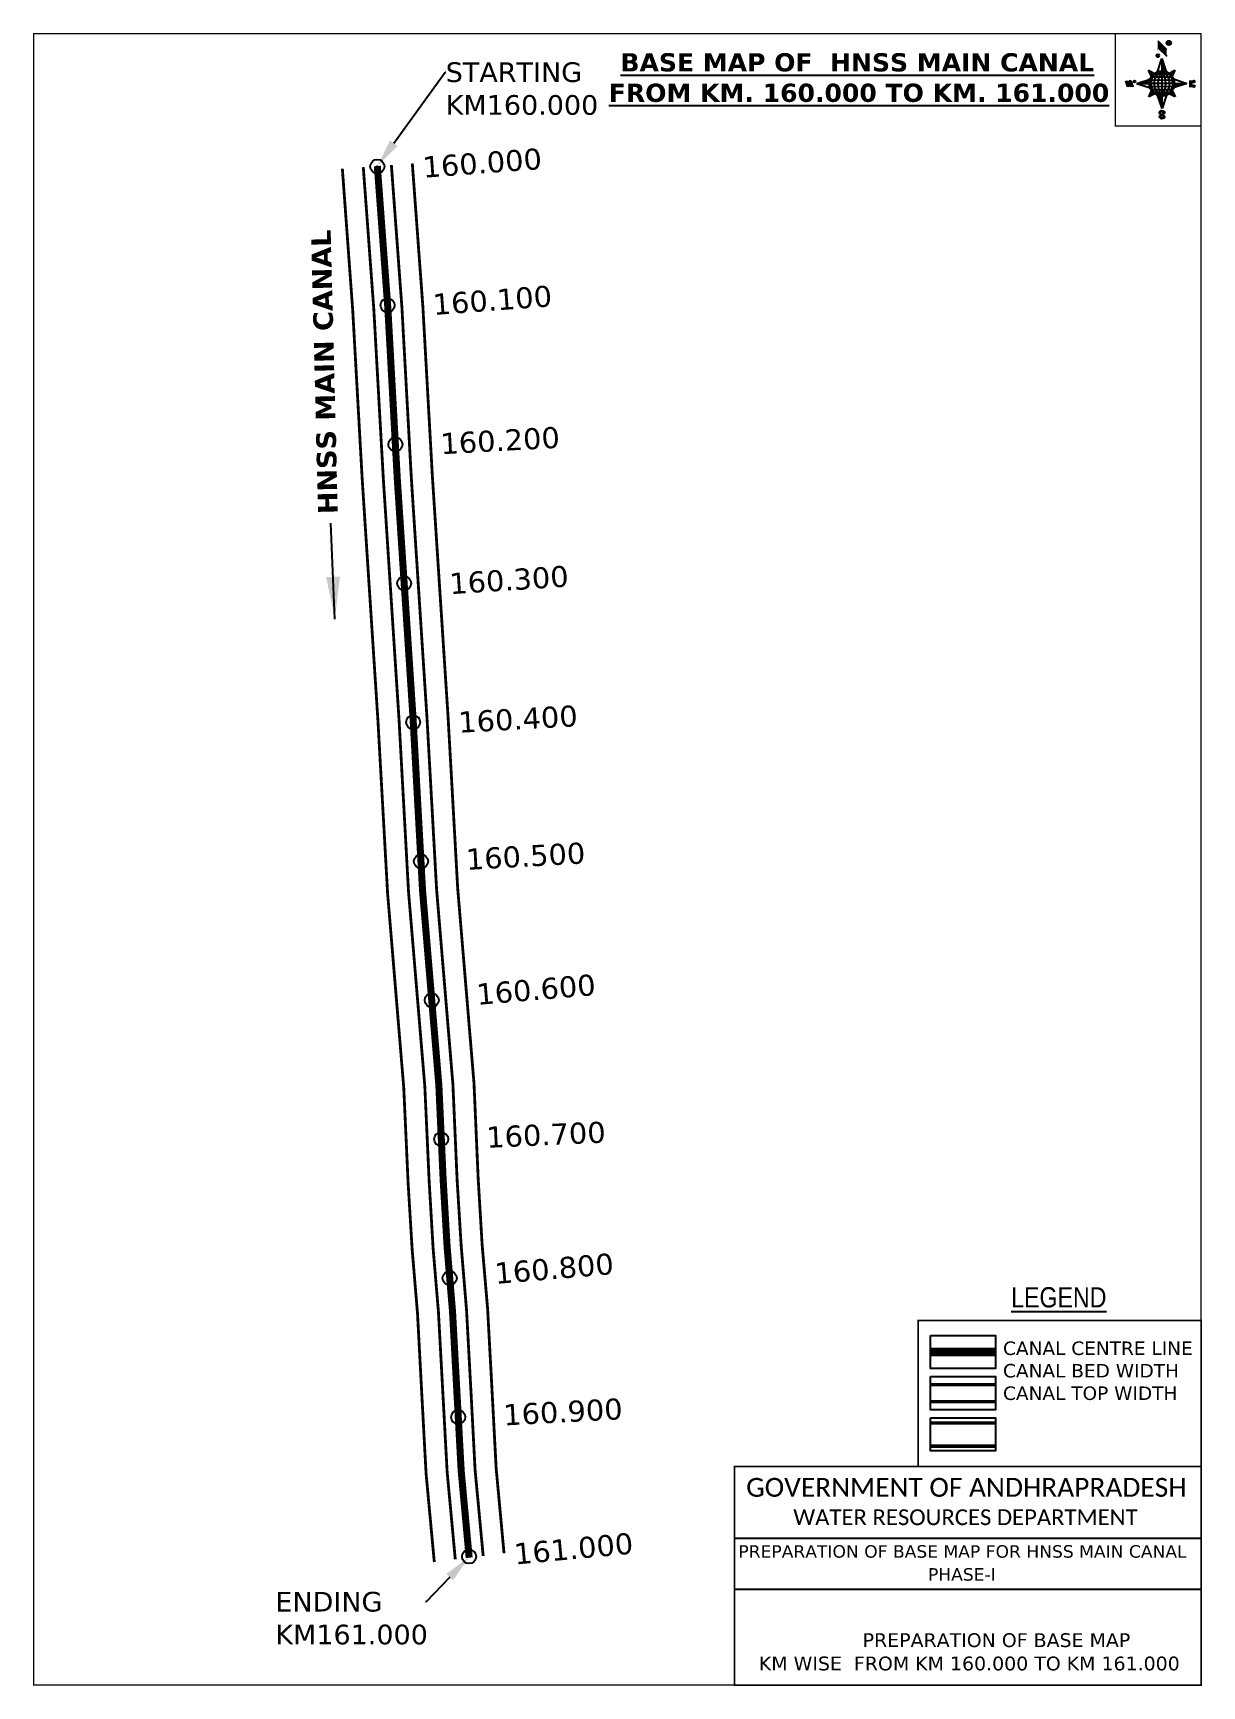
# Model space of a CAD drawing. Header units: inches. Extents: x 750946 to 751778, y 1672192 to 1673369.
import ezdxf
from ezdxf import colors
from ezdxf.entities.mleader import LeaderData, LeaderLine
from ezdxf.enums import TextEntityAlignment as Align
from ezdxf.math import Vec2, Vec3

# ---------------------------------------------------------------- set-up
doc = ezdxf.new("R2010")
doc.units = ezdxf.units.IN
doc.header["$MEASUREMENT"] = 0
doc.header["$PDMODE"] = 32
doc.header["$PDSIZE"] = 10
doc.linetypes.add('HIDDEN2', pattern=[0.1875, 0.125, -0.0625])
for name, color, linetype in [('AQUADUCT', 1, 'Continuous'), ('bord', 1, 'Continuous'), ('CANAL1', 1, 'Continuous'), ('CSMark', 72, 'Continuous'), ('DCBMS', 232, 'Continuous'), ('PAGE', 7, 'Continuous'), ('TEXT', 7, 'Continuous')]:
    doc.layers.add(name, color=color, linetype=linetype)
doc.styles.add('ARIALN', font='ARIALN_1.TTF')
doc.styles.get("Standard").update_dxf_attribs({"font": 'verdana_0.ttf'})
doc.dimstyles.get("Standard").update_dxf_attribs({"dimtxt": 0.18, "dimasz": 0.18, "dimexe": 0.18, "dimexo": 0.0625, "dimgap": 0.09, "dimtad": 0, "dimtih": 1, "dimtoh": 1, "dimdec": 4, "dimzin": 0, "dimdsep": 46, "dimtxsty": 'Standard', "dimcen": 0.09, "dimadec": 0, "dimazin": 0, "dimtfac": 1, "dimtdec": 4, "dimtofl": 0, "dimtmove": 0, "dimatfit": 3, "dimfxl": 0, "dimtolj": 1, "dimtzin": 0, "dimarcsym": 0})
pattern_1 = [(267.297113149, (-8720374.938, 50637915.138), (10.5367255337, -0.497431438), [])]
pattern_2 = [(357.297113149, (-8720374.938, 50637915.138), (0.497431438, 10.5367255337), [])]

# ---------------------------------------------------------------- blocks, each defined once
blk = doc.blocks.new('*X16')
at = {"color": 0, "linetype": 'Continuous'}
for p, q in [((6321.6, 240.5), (6322.3, 241.2)), ((6321.6, 240.3), (6322.3, 241)), ((6321.6, 240.1), (6322.3, 240.8)), ((6321.6, 239.9), (6322.4, 240.7)), ((6321.6, 239.8), (6322.4, 240.6)), ((6321.6, 239.6), (6322.5, 240.5)), ((6321.6, 239.4), (6322.5, 240.3)), ((6321.6, 239.2), (6322.6, 240.2)), ((6321.7, 239.1), (6322.6, 240.1)), ((6321.8, 240.8), (6322.4, 241.4)), ((6321.8, 239), (6322.7, 240)), ((6321.8, 239), (6322.8, 239.9)), ((6321.9, 238.9), (6322.9, 239.8)), ((6322, 238.8), (6323, 239.7)), ((6322.1, 241.3), (6322.4, 241.6)), ((6322.1, 238.7), (6323.1, 239.6)), ((6322.2, 238.6), (6323.1, 239.6)), ((6322.3, 238.5), (6323.2, 239.5)), ((6322.4, 238.5), (6323.3, 239.4)), ((6322.5, 238.4), (6323.4, 239.3)), ((6322.7, 238.4), (6323.6, 239.3)), ((6322.8, 238.3), (6323.7, 239.2)), ((6322.9, 238.3), (6323.8, 239.1)), ((6323.1, 238.2), (6323.9, 239.1)), ((6323.2, 238.2), (6324, 239)), ((6323.3, 238.2), (6324.2, 239)), ((6323.5, 238.1), (6324.3, 238.9)), ((6323.7, 238.1), (6324.4, 238.9)), ((6323.8, 238.1), (6324.6, 238.8)), ((6324.1, 238.2), (6324.7, 238.8)), ((6324.3, 238.3), (6324.9, 238.8)), ((6324.6, 238.3), (6325.1, 238.8)), ((6324.8, 238.4), (6325.2, 238.8)), ((6325.1, 238.5), (6325.4, 238.8)), ((6325.4, 238.6), (6325.6, 238.8))]:
    blk.add_line(p, q, dxfattribs=at)
blk = doc.blocks.new('*X15')
at = {"color": 0, "linetype": 'Continuous'}
for p, q in [((6324.4, 240.3), (6324.5, 240.4)), ((6324.6, 240.3), (6324.8, 240.5)), ((6324.7, 240.2), (6325, 240.5)), ((6324.8, 240.2), (6325.2, 240.6)), ((6325, 240.1), (6325.5, 240.6)), ((6325.1, 240.1), (6325.6, 240.6)), ((6325.2, 240), (6325.8, 240.6)), ((6325.3, 240), (6326, 240.6)), ((6325.4, 239.9), (6326.1, 240.6)), ((6325.5, 239.8), (6326.2, 240.5)), ((6325.6, 239.8), (6326.3, 240.5)), ((6325.7, 239.7), (6326.5, 240.4)), ((6325.9, 239.6), (6326.6, 240.3)), ((6326, 239.5), (6326.7, 240.3)), ((6326, 239.4), (6326.8, 240.2)), ((6326.1, 239.3), (6327, 240.2)), ((6326.2, 239.3), (6327.1, 240.1)), ((6326.3, 239.2), (6327.1, 240)), ((6326.4, 239.1), (6327.2, 239.9)), ((6326.5, 239), (6327.3, 239.8)), ((6326.5, 238.9), (6327.4, 239.7)), ((6326.6, 238.8), (6327.5, 239.6)), ((6326.7, 238.7), (6327.5, 239.5)), ((6326.8, 238.6), (6327.6, 239.4)), ((6326.8, 238.5), (6327.7, 239.3)), ((6326.8, 236.5), (6327.4, 237)), ((6326.9, 238.3), (6327.8, 239.2)), ((6326.9, 238.2), (6327.9, 239.1)), ((6326.9, 236.8), (6327.6, 237.4)), ((6327, 238.1), (6327.8, 239)), ((6327, 237.9), (6327.8, 238.8)), ((6327, 237.8), (6327.8, 238.6)), ((6327, 237.6), (6327.8, 238.4)), ((6327, 237.4), (6327.8, 238.2)), ((6327, 237.3), (6327.8, 238)), ((6327, 237.1), (6327.8, 237.9))]:
    blk.add_line(p, q, dxfattribs=at)
blk = doc.blocks.new('H')
at = {"layer": 'bord', "extrusion": (0.000427885, 0.004792, 0.999988)}
h = blk.add_hatch(dxfattribs=at)
h.set_pattern_fill('LINE', color=8, scale=84.387686, angle=-2.7029, style=0)
h.set_pattern_definition(pattern_2)
h.paths.add_polyline_path([(-492, 786, -0.090992), (-448, 775), (-486, 912)])
h = blk.add_hatch(dxfattribs=at)
h.set_pattern_fill('LINE', color=8, scale=84.387686, angle=-92.7029, style=0)
h.set_pattern_definition(pattern_1)
h.paths.add_polyline_path([(-625, 665, -0.090992), (-615, 710), (-751, 671)])
h = blk.add_hatch(dxfattribs=at)
h.set_pattern_fill('LINE', color=8, scale=84.387686, angle=-2.7029, style=0)
h.set_pattern_definition(pattern_2)
h.paths.add_polyline_path([(-504, 533, -0.090992), (-549, 543), (-510, 406)])
h = blk.add_hatch(dxfattribs=at)
h.set_pattern_fill('LINE', color=8, scale=84.387686, angle=-92.7029, style=0)
h.set_pattern_definition(pattern_1)
h.paths.add_polyline_path([(-246, 647), (-372, 653, -0.090992), (-382, 609)])
for p, q in [((-519, 1020, -1217), (-435, 927, -1216)), ((-516, 1087, -1217), (-432, 994, -1217)), ((-538, 774, -1216), (-487, 906, -1216)), ((-487, 906, -1216), (-493, 780, -1216)), ((-487, 906, -1216), (-448, 769, -1216)), ((-865, 701, -1215), (-847, 638, -1215)), ((-847, 700, -1215), (-829, 637, -1215)), ((-829, 699, -1215), (-811, 636, -1215)), ((-829, 699, -1215), (-811, 698, -1215)), ((-811, 698, -1215), (-794, 635, -1215)), ((-752, 665, -1215), (-615, 704, -1215)), ((-627, 794, -1216), (-567, 760, -1216)), ((-627, 794, -1216), (-584, 747, -1215)), ((-599, 731, -1215), (-627, 794, -1216)), ((-421, 753, -1216), (-359, 781, -1216)), ((-359, 781, -1216), (-405, 739, -1216)), ((-359, 781, -1216), (-392, 721, -1215)), ((-379, 693, -1215), (-246, 641, -1215)), ((-213, 669, -1215), (-217, 601, -1215)), ((-752, 665, -1215), (-625, 659, -1215)), ((-619, 614, -1215), (-752, 665, -1215)), ((-639, 526, -1214), (-606, 585, -1215)), ((-639, 526, -1214), (-593, 568, -1215)), ((-577, 553, -1215), (-639, 526, -1214)), ((-511, 400, -1214), (-549, 537, -1214)), ((-460, 533, -1215), (-511, 400, -1214)), ((-505, 527, -1214), (-511, 400, -1214)), ((-371, 513, -1214), (-431, 546, -1215)), ((-371, 513, -1214), (-414, 560, -1215)), ((-399, 576, -1215), (-371, 513, -1214)), ((-246, 641, -1215), (-383, 603, -1215)), ((-373, 647, -1215), (-246, 641, -1215)), ((-197, 600, -1215), (-194, 668, -1215))]:
    blk.add_line(p, q, dxfattribs=at)
at = {"layer": 'bord', "color": 8, "linetype": 'ByBlock', "extrusion": (0.000427885, 0.004792, 0.999988)}
for p, q in [((-375, 679, -1215), (-620, 691, -1215)), ((-386, 711, -1215), (-605, 722, -1215)), ((-411, 744, -1216), (-578, 752, -1216)), ((-493, 780, -1216), (-505, 527, -1214)), ((-373, 647, -1215), (-625, 659, -1215)), ((-378, 616, -1215), (-623, 628, -1215)), ((-392, 585, -1215), (-611, 595, -1215)), ((-420, 555, -1215), (-587, 562, -1215))]:
    blk.add_line(p, q, dxfattribs=at)
at = {"layer": 'bord', "extrusion": (0.000427885, 0.004792, 0.999988), "elevation": -1212}
for points, const_width in [([(-522, 960), (-516, 1093)], 1.61), ([(-434, 933), (-428, 1066)], 1.61), ([(-870, 707), (-846, 706)], 0.642), ([(-829, 643), (-821, 678)], 0.642), ([(-793, 641), (-782, 694)], 0.642), ([(-223, 676), (-174, 673)], 0.706), ([(-829, 643), (-855, 644)], 0.642), ([(-811, 642), (-784, 641)], 0.642), ([(-177, 605), (-226, 607)], 0.706), ([(-195, 645), (-185, 644)], 0.706)]:
    blk.add_lwpolyline(points, dxfattribs=dict(at, const_width=const_width))
for points, const_width in [([(-414, 1073, 1), (-398, 1058, 1)], 22.3), ([(-530, 950, 1), (-520, 939, 1)], 14.8), ([(-776, 697, 1), (-769, 690, 1)], 8.9), ([(-180, 618, 1), (-173, 611, 1)], 9.79), ([(-178, 667, 1), (-171, 660, 1)], 9.79), ([(-490, 362, 1), (-498, 369, 1)], 11.1), ([(-525, 322, 1), (-533, 329, 1)], 11.1)]:
    blk.add_lwpolyline(points, format="xyb", close=True, dxfattribs=dict(at, const_width=const_width))
for points in [[(-537, 317), (-531, 310), (-520, 307), (-505, 307), (-494, 310), (-486, 318), (-487, 326), (-491, 333), (-494, 336), (-503, 341), (-522, 347), (-530, 352), (-534, 355), (-537, 363), (-537, 373), (-530, 381), (-520, 384), (-504, 384), (-493, 380), (-487, 373)], [(-522, 348), (-526, 354), (-528, 361), (-528, 371), (-526, 375), (-521, 381), (-515, 384)], [(-505, 307), (-499, 312), (-497, 319), (-497, 327), (-501, 335), (-509, 343)]]:
    blk.add_lwpolyline(points, dxfattribs=at)
at = {"layer": 'bord', "extrusion": (0.000427885, 0.004792, 0.999988)}
for centre, radius in [((-406, 1065, -1212), 22.3), ((-525, 944, -1212), 14.8), ((-773, 694, -1212), 8.9), ((-498, 659, -1212), 127), ((-177, 615, -1212), 9.79), ((-174, 663, -1212), 9.79), ((-494, 365, -1212), 11.1), ((-529, 325, -1212), 11.1)]:
    blk.add_circle(centre, radius, dxfattribs=at)
at = {"layer": 'bord', "color": 8, "linetype": 'ByBlock', "extrusion": (0.000427885, 0.004792, 0.999988)}
for centre, radius, start, end in [((-482, 658, -1212), 128, 94.9254, 259.6691), ((-437, 656, -1212), 141, 113.2864, 241.308), ((-316, 651, -1212), 222, 142.5892, 212.0053), ((-560, 662, -1212), 141, 293.2864, 61.308), ((-681, 668, -1212), 222, 322.5892, 32.0053), ((-515, 660, -1212), 128, 274.9254, 79.6691)]:
    blk.add_arc(centre, radius, start, end, dxfattribs=at)
at = {"layer": 'bord', "extrusion": (0.000427885, 0.004792, 0.999988)}
for points in [[(-516, 1093, -1212), (-431, 1000, -1212), (-519, 1026, -1212), (-434, 933, -1212)], [(-864, 707, -1212), (-846, 706, -1212), (-846, 644, -1212), (-829, 643, -1212)], [(-829, 705, -1212), (-811, 704, -1212), (-811, 642, -1212), (-793, 641, -1212)], [(-193, 674, -1212), (-197, 606, -1212), (-213, 675, -1212), (-216, 607, -1212)]]:
    blk.add_solid(points, dxfattribs=at)
at = {"layer": 'bord', "extrusion": (0.000427885, 0.004792, 0.999988), "xscale": 7.977342409717546, "yscale": 7.977342408231451, "zscale": 7.977342408476333, "rotation": 138.0840426661453}
for name, p in [('*X15', (38301, -31929, -1212)), ('*X16', (38314, -31951, -1212))]:
    blk.add_blockref(name, p, dxfattribs=at)

msp = doc.modelspace()

# ---------------------------------------------------------------- linework, layer by layer
at = {"color": 3}
for p in [(751191.1, 1673273.9), (751198.4, 1673175.1), (751204, 1673076.1), (751210.2, 1672977.2), (751216.6, 1672878.3), (751222.2, 1672779.3), (751229.8, 1672680.5), (751236.6, 1672581.6), (751242.6, 1672482.7), (751248.7, 1672383.8), (751256.4, 1672284.5)]:
    msp.add_point(p, dxfattribs=at)
at = {"layer": 'CANAL1', "color": 200, "const_width": 2}
for points in [[(751166.2, 1673272.3), (751173.6, 1673171.2), (751180.4, 1673050.1), (751191.5, 1672880), (751198.4, 1672756.7), (751209.9, 1672618.4), (751213, 1672550.7), (751215.9, 1672502.9), (751219.7, 1672457.6), (751222.9, 1672397.3), (751225.8, 1672343.6), (751231.5, 1672282.2), (751231.7, 1672280.6)], [(751216, 1673276), (751223.5, 1673174.4), (751230.3, 1673053.1), (751241.4, 1672883.1), (751248.3, 1672760.2), (751259.9, 1672621.6), (751262.9, 1672553.3), (751265.7, 1672506.5), (751269.6, 1672461), (751272.9, 1672400), (751275.7, 1672347.2), (751281.3, 1672286.8)]]:
    msp.add_lwpolyline(points, dxfattribs=at)
at = {"layer": 'CANAL1', "color": 5, "const_width": 2}
for points in [[(751181.1, 1673273.4), (751188.6, 1673172.2), (751195.4, 1673051), (751206.5, 1672881), (751213.3, 1672757.7), (751224.9, 1672619.3), (751228, 1672551.5), (751230.8, 1672504), (751234.6, 1672458.6), (751237.9, 1672398.1), (751240.8, 1672344.7), (751246.5, 1672283.6), (751246.6, 1672282.5)], [(751266.4, 1672285), (751266.4, 1672285.5), (751260.7, 1672346.1), (751257.9, 1672399.2), (751254.6, 1672460), (751250.8, 1672505.5), (751247.9, 1672552.5), (751244.9, 1672620.6), (751233.3, 1672759.1), (751226.4, 1672882.2), (751215.3, 1673052.2), (751208.6, 1673173.5), (751201.1, 1673274.9)]]:
    msp.add_lwpolyline(points, dxfattribs=at)
at = {"layer": 'CANAL1', "color": 1, "linetype": 'HIDDEN2', "ltscale": 100, "const_width": 5}
msp.add_lwpolyline([(751191.1, 1673274.2), (751198.6, 1673172.8), (751205.3, 1673051.6), (751216.5, 1672881.6), (751223.3, 1672758.4), (751234.9, 1672620), (751238, 1672552), (751240.8, 1672504.7), (751244.6, 1672459.3), (751247.9, 1672398.7), (751250.8, 1672345.4), (751256.4, 1672284.5), (751256.5, 1672283.7)], dxfattribs=at)
at = {"layer": 'CANAL1', "color": 1, "linetype": 'HIDDEN2', "ltscale": 100, "const_width": 6, "elevation": -0.4}
msp.add_lwpolyline([(751631.1, 1672430.1), (751585, 1672430.1)], dxfattribs=at)
at = {"layer": 'CANAL1', "color": 5, "const_width": 2.4, "elevation": -0.4}
for points in [[(751631.1, 1672406.8), (751585, 1672406.8)], [(751631.1, 1672394.8), (751585, 1672394.8)]]:
    msp.add_lwpolyline(points, dxfattribs=at)
at = {"layer": 'CANAL1', "color": 200, "const_width": 2.4, "elevation": -0.4}
for points in [[(751631.1, 1672379.6), (751585, 1672379.6)], [(751631.1, 1672363.1), (751585, 1672363.1)]]:
    msp.add_lwpolyline(points, dxfattribs=at)
at = {"layer": 'PAGE', "const_width": 1}
msp.add_lwpolyline([(750946.5, 1673368.3), (750946.5, 1672193.1), (751777.5, 1672193.1), (751777.5, 1673368.3), (750946.5, 1673368.3)], dxfattribs=at)
at = {"layer": 'PAGE'}
for points, const_width in [([(751777.5, 1673368.3), (751716.4, 1673368.3), (751716.4, 1673302.6), (751777.5, 1673302.6)], 1), ([(751777.5, 1672348.7), (751576.2, 1672348.7), (751576.2, 1672452.5), (751777.5, 1672452.5)], 1.2), ([(751445.4, 1672348.7), (751777.5, 1672348.7), (751777.5, 1672193.1), (751445.4, 1672193.1)], 1.2)]:
    msp.add_lwpolyline(points, close=True, dxfattribs=dict(at, const_width=const_width))
at = {"layer": 'PAGE', "elevation": -0.4}
for points in [[(751585, 1672441.8), (751631.1, 1672441.8), (751631.1, 1672418.3), (751585, 1672418.3)], [(751585, 1672412.6), (751631.1, 1672412.6), (751631.1, 1672389), (751585, 1672389)], [(751585, 1672383.3), (751631.1, 1672383.3), (751631.1, 1672359.8), (751585, 1672359.8)]]:
    msp.add_lwpolyline(points, close=True, dxfattribs=at)
at = {"layer": 'PAGE'}
for points in [[(751445.4, 1672297.7), (751777.5, 1672297.7)], [(751445.4, 1672261.3), (751777.5, 1672261.3)]]:
    msp.add_lwpolyline(points, dxfattribs=at)

# ---------------------------------------------------------------- block references
at = {"layer": 'AQUADUCT', "color": 1, "xscale": 0.0703495379661093, "yscale": 0.07034953800030053, "zscale": 0.07034953795990817, "rotation": 3.078330607406165}
msp.add_blockref('H', (751787.1, 1673288.9, 85.4), dxfattribs=at)

# ---------------------------------------------------------------- texts
at = {"layer": 'CANAL1', "insert": (751149, 1673025.3), "char_height": 14, "width": 205.129, "attachment_point": 1, "rotation": 91.4468}
msp.add_mtext('\\pi0.96322;{\\fVerdana|b1|i0|c0|p34;HNSS MAIN CANAL}', dxfattribs=at)
at = {"layer": 'CSMark', "color": 1}
for s, rotation, p in [('160.000', 4.2242, (751223.3, 1673273.3)), ('160.100', 4.2242, (751230.5, 1673175.6)), ('160.200', 3.1861, (751236, 1673076.5)), ('160.300', 3.7422, (751242.3, 1672976.9)), ('160.400', 3.1853, (751248.7, 1672878.3)), ('160.500', 3.1853, (751254.1, 1672780.7)), ('160.600', 4.7797, (751261.6, 1672684.6)), ('160.700', 2.5791, (751268.6, 1672582.9)), ('160.800', 4.7959, (751274.5, 1672486)), ('160.900', 3.0539, (751280.7, 1672385.3)), ('161.000', 5.3125, (751288.4, 1672286.3))]:
    msp.add_text(s, height=15, rotation=rotation, dxfattribs=at).set_placement(p, align=Align.MIDDLE_LEFT)
at = {"layer": 'PAGE', "extrusion": (0.000201441, 0.004807, 0.999988), "style": 'ARIALN'}
msp.add_text('%%ULEGEND', height=14.4, rotation=359.9999, dxfattribs=at).set_placement((751676.2, 1672449, 8190.7), align=Align.MIDDLE)
at = {"layer": 'PAGE', "extrusion": (0.000201441, 0.004807, 0.999988)}
msp.add_text('PREPARATION OF BASE MAP FOR HNSS MAIN CANAL', height=8.878, rotation=359.9999, dxfattribs=at).set_placement((751448.1, 1672263.7, 8189.7))
for s, height, p in [('PHASE-I', 8.88, (751607.2, 1672251.8, 8189.7)), ('PREPARATION OF BASE MAP', 9.822, (751631.8, 1672205, 8188.5)), ('KM WISE  FROM KM 160.000 TO KM 161.000', 9.822, (751612.5, 1672188.4, 8188.5))]:
    msp.add_text(s, height=height, rotation=359.9999, dxfattribs=at).set_placement(p, align=Align.MIDDLE_CENTER)
at = {"layer": 'PAGE', "extrusion": (0.000201441, 0.004807, 0.999988), "attachment_point": 1, "text_direction": (1, -1e-06, -0.000201)}
for s, insert, char_height, width in [('CANAL CENTRE LINE CANAL BED WIDTH {\\H2.3741x; }CANAL TOP WIDTH{\\H1.9188x; }', (751636.5, 1672437.6, -0.4), 9.6, 168.926), ('\\pi3.5885;{\\fCalibri|b0|i0|c0|p34;\\H1.3333x;GOVERNMENT OF ANDHRAPRADESH\\P\\pi37.073;\\H0.83998x;WATER RESOURCES DEPARTMENT}', (751450.1, 1672340.5, -1.3), 10.059, 321.276)]:
    msp.add_mtext(s, dxfattribs=dict(at, insert=insert, char_height=char_height, width=width))
at = {"layer": 'TEXT', "color": 1, "insert": (751342.4, 1673354.5), "char_height": 13, "width": 379.826, "attachment_point": 1}
msp.add_mtext('\\pi21.755;{\\fVerdana|b1|i0|c0|p34;\\LBASE MAP OF  HNSS MAIN CANAL \\P\\pi13.452;FROM KM. 160.000 TO KM. 161.000}', dxfattribs=at)

# ---------------------------------------------------------------- leaders
at = {"layer": 'CANAL1'}
msp.add_leader([(751160.9, 1672951.8), (751157.9, 1673020)], dimstyle='Standard', override={"dimasz": 30, "dimgap": 0.09, "dimtad": 0}, dxfattribs=at)
at = {"layer": 'DCBMS', "color": 5}
ml = msp.add_multileader_mtext('Standard', dxfattribs=at)
ml.set_content('STARTING\\PKM160.000', color=5)
ml.set_leader_properties()
ml.build(insert=Vec2(0, 0))
ml.multileader.update_dxf_attribs({"dogleg_length": 0.36, "arrow_head_size": 20})
ctx = ml.context
ctx.base_point, ctx.char_height, ctx.arrow_head_size, ctx.landing_gap_size, ctx.plane_origin = Vec3(751239.7, 1673340.9), 14, 20, 0.09, Vec3(751577.3, 1673406.3)
notes = []
notes.append((ctx, [(1, (1, 1, 0), (751239.4, 1673340.9), (1, 0), 0.36, [(0, [(751191.1, 1673274.2)], 0, [])])]))
ctx.mtext.insert, ctx.mtext.flow_direction = Vec3(751239.8, 1673348), 5
ml = msp.add_multileader_mtext('Standard', dxfattribs=at)
ml.set_content('ENDING \\PKM161.000', color=5)
ml.set_leader_properties()
ml.build(insert=Vec2(0, 0))
ml.multileader.update_dxf_attribs({"dogleg_length": 0.36, "arrow_head_size": 20})
ctx = ml.context
ctx.base_point, ctx.char_height, ctx.arrow_head_size, ctx.landing_gap_size, ctx.plane_origin = Vec3(751118.4, 1672252.3), 14, 20, 0.09, Vec3(751265.6, 1672279.3)
notes.append((ctx, [(0, (1, 1, 0), (751225.8, 1672252.3), (-1, 0), 0.36, [(0, [(751256.5, 1672284.3)], 0, [])])]))
ctx.mtext.insert, ctx.mtext.width, ctx.mtext.flow_direction = Vec3(751118.5, 1672259.4), 108.896, 5
for ctx, leaders in notes:
    for number, flags, end, landing, length, lines in leaders:
        leader = LeaderData()
        leader.index, (leader.has_last_leader_line, leader.has_dogleg_vector, leader.attachment_direction) = number, flags
        leader.last_leader_point, leader.dogleg_vector, leader.dogleg_length = Vec3(end), Vec3(landing), length
        for number, points, colour, breaks in lines:
            line = LeaderLine()
            line.index, line.vertices, line.color, line.breaks = number, Vec3.list(points), colors.encode_raw_color(colour), breaks
            leader.lines.append(line)
        ctx.leaders.append(leader)

doc.saveas('drawing.dxf')
